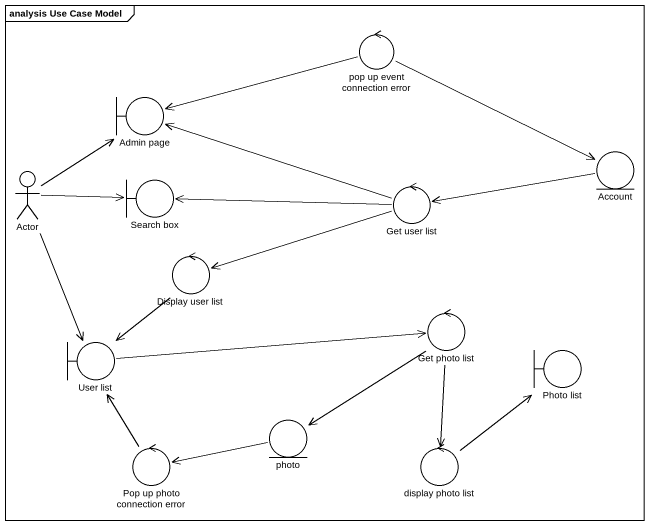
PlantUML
@startuml
mainframe analysis Use Case Model
control "pop up event connection error" as pop_up_event_connection
boundary "Admin page" as Admin_page
entity Account
actor "Actor" as Actor_
boundary "Search box" as Search_box
control "Get user list" as Get_user_list
control "Display user list" as Display_user_list
boundary "User list" as User_list
control "Get photo list" as Get_photo_list
boundary "Photo list" as Photo_list
entity photo
control "Pop up photo connection error" as Pop_up_photo_connection
control "display photo list" as display_photo_list
pop_up_event_connection -left-> Admin_page
pop_up_event_connection -right-> Account
Account -left-> Get_user_list
Actor_ -up-> Admin_page
Actor_ -right-> Search_box
Actor_ --> User_list
Get_user_list -left-> Admin_page
Get_user_list -left-> Search_box
Get_user_list -left-> Display_user_list
Display_user_list --> User_list
User_list -right-> Get_photo_list
Get_photo_list --> photo
Get_photo_list --> display_photo_list
photo -left-> Pop_up_photo_connection
Pop_up_photo_connection -up-> User_list
display_photo_list -up-> Photo_list
@enduml
